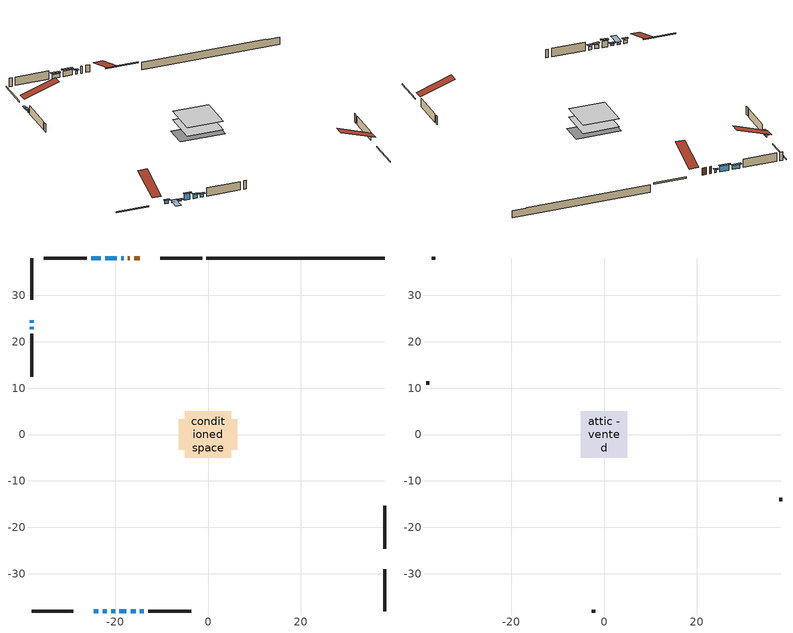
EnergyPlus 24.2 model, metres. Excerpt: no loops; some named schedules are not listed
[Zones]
conditioned space
 floor outside (Floor1 construction): -1.58,-1.58 -1.58,1.58 1.58,1.58 1.58,-1.58 z0.28
 floor adiabatic (AdiabaticFloorConstruction): -4.99,-4.99 -4.99,4.99 4.99,4.99 4.99,-4.99 z0.28
 floor foundation (Slab1 construction): -6.33,-3.27 -6.33,3.27 6.33,3.27 6.33,-3.27 z-1.95
 wall outside (RimJoist1 construction): -1.28,38.05 -10.28,38.05 / -38.05,-38.05 -29.05,-38.05 / -38.05,38.05 -38.05,29.05 / 38.05,-38.05 38.05,-29.05 z0.28:0.58
 wall outside (AdiabaticWallConstruction 1): -14.7,38.05 -15.9,38.05 / -16.83,38.05 -17.26,38.05 z0.28:2.31
 wall outside (AdiabaticWallConstruction): -18.18,38.05 -18.72,38.05 z0.28:1.17; -24.63,-38.05 -23.61,-38.05 z0.28:1.22; -38.05,24.63 -38.05,24.11 z0.28:0.79; -22.68,-38.05 -21.82,-38.05 / -20.89,-38.05 -20.02,-38.05 z0.28:0.7; -19.1,-38.05 -17.57,-38.05 z0.28:2.09; -38.05,23.19 -38.05,22.68 z0.28:1.14; -19.65,38.05 -22.19,38.05 z0.28:1.89; -23.12,38.05 -25.2,38.05 / -16.65,-38.05 -15.6,-38.05 z0.28:1.42; -14.67,-38.05 -13.83,-38.05 z0.28:1.25
 wall outside (Wall1 construction): -26.13,38.05 -35.42,38.05 / -12.91,-38.05 -3.61,-38.05 / -38.05,21.75 -38.05,12.46 / 38.05,-24.63 38.05,-15.34 z0.28:2.72
 wall foundation (FoundationWall1 construction): -0.35,38.05,-1.95 -0.35,38.05,0.28 34.21,38.05,0.28 34.21,38.05,0.09 38.05,38.05,0.09 38.05,38.05,-1.95
 window (WindowConstruction 6): -18.19,38.05 -18.72,38.05 z0.28:1.17
 window (WindowConstruction 4): -24.63,-38.05 -23.61,-38.05 z0.28:1.22
 window (WindowConstruction 5): -38.05,24.63 -38.05,24.12 z0.28:0.79
 window (WindowConstruction 9): -22.68,-38.05 -21.82,-38.05 z0.28:0.7
 window (WindowConstruction 10): -20.89,-38.05 -20.03,-38.05 z0.28:0.7
 window (WindowConstruction 7): -19.1,-38.05 -17.57,-38.05 z0.28:2.08
 window (WindowConstruction 8): -38.05,23.19 -38.05,22.68 z0.28:1.14
 window (WindowConstruction): -19.65,38.05 -22.19,38.05 z0.28:1.89
 window (WindowConstruction 1): -23.12,38.05 -25.2,38.05 z0.28:1.42
 window (WindowConstruction 2): -16.64,-38.05 -15.6,-38.05 z0.28:1.42
 window (WindowConstruction 3): -14.67,-38.05 -13.83,-38.05 z0.28:1.25
 door (Door): -14.7,38.05 -15.9,38.05 z0.28:2.31
 door (Door 1): -16.83,38.05 -17.26,38.05 z0.28:2.31
 ceiling adiabatic (AdiabaticFloorConstruction): 4.99,-4.99 4.99,4.99 -4.99,4.99 -4.99,-4.99 z0.28
attic - vented
 floor to conditioned space (Floor2 construction Reversed): -4.99,-4.99 -4.99,4.99 4.99,4.99 4.99,-4.99 z2.72
 wall outside (Wall2 construction): -36.35,38.05 -37.12,38.05 / -2.69,-38.05 -1.91,-38.05 / -38.05,11.53 -38.05,10.75 / 38.05,-14.41 38.05,-13.63 z0.28:2.72
 roof outside (Roof1 construction): -13.77,38.05,2.72 -13.77,28.33,5.96 -11.21,28.33,5.96 -11.21,38.05,2.72; -25.56,-38.05,2.72 -25.56,-28.33,5.96 -28.12,-28.33,5.96 -28.12,-38.05,2.72; -38.05,25.56,2.72 -28.33,25.56,5.96 -28.33,28.12,5.96 -38.05,28.12,2.72; 38.05,-25.56,2.72 28.33,-25.56,5.96 28.33,-28.12,5.96 38.05,-28.12,2.72
shading: -19.02,38.05 -17.89,38.05 -17.89,38.66 -19.02,38.66 z1.47; -23.31,-38.05 -24.93,-38.05 -24.93,-38.66 -23.31,-38.66 z1.52; -38.05,23.82 -38.05,24.93 -38.66,24.93 -38.66,23.82 z1.09; -21.52,-38.05 -22.98,-38.05 -22.98,-41.71 -21.52,-41.71 z1; -19.73,-38.05 -21.19,-38.05 -21.19,-38.66 -19.73,-38.66 z1; -17.27,-38.05 -19.4,-38.05 -19.4,-38.66 -17.27,-38.66 z2.38; -38.05,22.38 -38.05,23.49 -38.66,23.49 -38.66,22.38 z1.44; -22.49,38.05 -19.35,38.05 -19.35,38.66 -22.49,38.66 z2.19; -25.5,38.05 -22.82,38.05 -22.82,38.66 -25.5,38.66 z1.72; -15.3,-38.05 -16.94,-38.05 -16.94,-38.66 -15.3,-38.66 z1.72; -13.54,-38.05 -14.97,-38.05 -14.97,-38.66 -13.54,-38.66 z1.54
[Building]
Building 1: Terrain=Suburbs
[Site:Location]
Summerside_PE: Latitude {deg}=46.44; Longitude {deg}=-63.84; Time Zone {hr}=-4; Elevation {m}=12; Keep Site Location Information=Yes
[Site:GroundTemperature:Shallow]
1.38966, -0.735561, -0.905757, 0.102771, 4.15145, 8.18127, 11.6749, 13.888, 14.0761, 12.276, 8.87149, 4.9653
[Site:WaterMainsTemperature]
Calculation Method=Schedule; Temperature Schedule=mains temperature schedule
[Material] Roughness=Rough; Thermal Absorptance=0.9
Name | Thickness {m} | Conductivity {W/m-K} | Density {kg/m3} | Specific Heat {J/kg-K} | Solar Absorptance | Visible Absorptance
asphalt or fiberglass shingles | 0.00635 | 0.162714 | 1121.4 | 1465.45 | 0.4 | 0.4
ceiling loosefill ins | 0.169333 | 0.0480833 | 16.02 | 1046.75 | 0.7 | 0.7
ceiling stud and cavity | 0.1397 | 0.127757 | 65.682 | 1177.47 | 0.7 | 0.7
concrete 4.0 in. | 0.1016 | 1.803125 | 2242.8 | 837.4 | 0.7 | 0.7
concrete 8.0 in. | 0.2032 | 1.803125 | 2242.8 | 837.4 | 0.7 | 0.7
door material | 0.04445 | 0.0451087 | 512.64 | 1214.23 | 0.7 | 0.7
door material 1 | 0.04445 | 0.20624 | 512.64 | 1214.23 | 0.7 | 0.7
exterior vertical ins | 0.0639699 | 0.029427 | 32.04 | 1214.23 | 0.7 | 0.7
floor covering | 0.0127 | 0.0433444 | 54.468 | 1339.84 | 0.6 | 0.6
floor rigid ins; rim joist rigid ins; wall rigid ins | 0.051816 | 0.029427 | 32.04 | 1214.23 | 0.7 | 0.7
floor rigid ins 1; wall rigid ins 1 | 0.512978 | 0.029427 | 32.04 | 1214.23 | 0.7 | 0.7
floor stud and cavity | 0.1397 | 0.142132 | 92.3553 | 1139.71 | 0.7 | 0.7
floor stud and cavity 1 | 0.1397 | 1.75129 | 37.0049 | 1207.88 | 0.7 | 0.7
furniture material conditioned space 1 | 0.1524 | 0.115458 | 640.8 | 1214.23 | 0.6 | 0.6
gypsum board | 0.0127 | 0.160291 | 801 | 837.4 | 0.6 | 0.6
gypsum board 1 | 0.0127 | 0.160291 | 801 | 837.4 | 0.7 | 0.7
osb sheathing 0.5 in. | 0.0127 | 0.115458 | 512.64 | 1214.23 | 0.7 | 0.7
osb sheathing 0.75 in. | 0.01905 | 0.115458 | 512.64 | 1214.23 | 0.7 | 0.7
osb sheathing 2.0 in. | 0.0508 | 0.115458 | 512.64 | 1214.23 | 0.7 | 0.7
rim joist stud and cavity | 0.0508 | 0.0471729 | 125.044 | 1163.47 | 0.6 | 0.6
wall stud and cavity | 0.1397 | 0.131574 | 139.0536 | 1170.24 | 0.7 | 0.7
wall stud and cavity 1 | 0.0889 | 6.1454 | 50.32683 | 1063.81 | 0.6 | 0.6
wall stud and cavity 2 | 0.0889 | 0.380278 | 52.3479 | 1209.89 | 0.7 | 0.7
wall stud and cavity 3 | 0.0889 | 0.391764 | 83.0341 | 1211.67 | 0.7 | 0.7
wood siding | 0.0254 | 0.102417 | 544.68 | 1172.36 | 0.4 | 0.4
wood siding 1 | 0.00254 | 0.102417 | 544.68 | 1172.36 | 0.4 | 0.4
wood siding 2; wood siding 3; wood siding 4 | 0.0254 | 0.102417 | 544.68 | 1172.36 | 0.7 | 0.7
[WindowMaterial:SimpleGlazingSystem]
Name | U-Factor {W/m2-K} | Solar Heat Gain Coefficient
WindowMaterial | 2.91963 | 0.64
WindowMaterial 1 | 2.99742 | 0.55
WindowMaterial 2 | 3.02183 | 0.51
WindowMaterial 3 | 3.01275 | 0.52
WindowMaterial 4 | 3.023535 | 0.55
WindowMaterial 5 | 2.992306 | 0.59
WindowMaterial 6 | 2.115055 | 0.44
WindowMaterial 7 | 3.04965 | 0.43
WindowMaterial 8 | 4.34537 | 0.45
[Construction]
AdiabaticFloorConstruction: floor stud and cavity 1, floor rigid ins 1, osb sheathing 0.75 in., floor covering
AdiabaticWallConstruction: wood siding 3, wall rigid ins 1, wall stud and cavity 2, gypsum board
AdiabaticWallConstruction 1: wood siding 4, wall rigid ins 1, wall stud and cavity 2, gypsum board
Door: door material
Door 1: door material 1
Floor1 construction: floor stud and cavity, floor rigid ins, osb sheathing 0.75 in., floor covering
Floor2 construction Reversed: gypsum board, ceiling stud and cavity, ceiling loosefill ins
FoundationWall1 construction: concrete 8.0 in., gypsum board 1
furniture construction conditioned space 1: furniture material conditioned space 1
PartitionWallConstruction: gypsum board, wall stud and cavity 3, gypsum board
RimJoist1 construction: wood siding 2, rim joist rigid ins, osb sheathing 2.0 in., rim joist stud and cavity
Roof1 construction: asphalt or fiberglass shingles
Slab1 construction: concrete 4.0 in.
Wall1 construction: wood siding, wall rigid ins, osb sheathing 0.5 in., wall stud and cavity, gypsum board
Wall2 construction: wood siding 1, wall stud and cavity 1
WindowConstruction: WindowMaterial
WindowConstruction 1; WindowConstruction 2: WindowMaterial 1
WindowConstruction 10; WindowConstruction 9: WindowMaterial 8
WindowConstruction 3: WindowMaterial 2
WindowConstruction 4: WindowMaterial 3
WindowConstruction 5: WindowMaterial 4
WindowConstruction 6: WindowMaterial 5
WindowConstruction 7: WindowMaterial 6
WindowConstruction 8: WindowMaterial 7
[Zone] Multiplier=1; Part of Total Floor Area=Yes
Name | Volume {m3}
attic - vented | 52.3729
conditioned space | 428.8
[Space]
Name | Zone | Volume {m3}
attic - vented 1 | attic - vented | 52.3729
conditioned space 1 | conditioned space | 428.8
[ZoneInfiltration:EffectiveLeakageArea]
infil attic - vented 1: Zone or Space=attic - vented 1; Schedule=Always On Discrete; Effective Air Leakage Area {cm2}=3414.17; Stack Coefficient=0.000394856; Wind Coefficient=1.34258e-05
[ZoneMixing]
whole house fan mix: Zone or Space=attic - vented; Schedule=Always On Continuous; Design Flow Rate Calculation Method=Flow/Zone; Design Flow Rate {m3/s}=0; Source Zone or Space=conditioned space
[SurfaceProperty:ExposedFoundationPerimeter]
Slab1: Exposed Perimeter Calculation Method=TotalExposedPerimeter; Total Exposed Perimeter {m}=38.4
[InternalMass] Zone or ZoneList=conditioned space; Space or SpaceList=conditioned space 1
Name | Construction | Surface Area {m2}
furniture mass conditioned space 1 | furniture construction conditioned space 1 | 76.9832
partition wall mass | PartitionWallConstruction | 192.458
[Lights]
interior lighting: Zone or ZoneList or Space or SpaceList=conditioned space 1; Schedule=interior lighting schedule; Design Level Calculation Method=LightingLevel; Lighting Level {W}=343.2; Return Air Fraction=0; Fraction Radiant=0.6; Fraction Visible=0.2; Fraction Replaceable=1
[People]
occupants: Zone or ZoneList or Space or SpaceList=conditioned space 1; Number of People Schedule=occupants schedule; Number of People Calculation Method=People; Number of People=3; Fraction Radiant=0.314171; Sensible Heat Fraction=0.56303; Activity Level Schedule=occupants activity schedule; Carbon Dioxide Generation Rate {m3/s-W}=0; Enable ASHRAE 55 Comfort Warnings=No; Mean Radiant Temperature Calculation Type=EnclosureAveraged
[ElectricEquipment] Zone or ZoneList or Space or SpaceList=conditioned space 1; Design Level Calculation Method=EquipmentLevel
Name | Schedule | Design Level {W} | Fraction Latent | Fraction Radiant | Fraction Lost
clothes dryer | clothes dryer schedule | 140.772 | 0.015 | 0.081 | 0.85
clothes washer | clothes washer schedule | 32.1985 | 0.03 | 0.162 | 0.7
cooking range | cooking range schedule | 215.147 | 0.08 | 0.432 | 0.2
dishwasher | dishwasher schedule | 66.8632 | 0.3 | 0.18 | 0.4
fridge | fridge schedule | 72.9452 | 0 | 0.6 | 0
mech vent bath fan 0 | mech vent bath fan 0 schedule | 25.1 | 0 | 0 | 1
mech vent house fan | mech vent house fan schedule | 0 | 0 | 0 | 1
mech vent house fan cfis | mech vent house fan cfis schedule | 0 | 0 | 0 | 0
misc plug loads | misc plug loads schedule | 494.7 | 0.045 | 0.513 | 0.1
whole house fan | Always On Discrete | 0 | 0 | 0 | 1
[OtherEquipment] Zone or ZoneList or Space or SpaceList=conditioned space 1; Design Level Calculation Method=EquipmentLevel
Name | Fuel Type | Schedule | Design Level {W} | Fraction Latent | Fraction Radiant | Fraction Lost
clothes dryer 1 | Electricity | clothes dryer schedule | 0 | 0.015 | 0.081 | 0.85
cooking range 1 | Electricity | cooking range schedule | 0 | 0.08 | 0.432 | 0.2
general water use latent | None | general water use schedule | 62.594 | 1 | 0 | 0
general water use sensible | None | general water use schedule | -61.6891 | 0 | 0.6 | 0
mech vent house fan latent load | None | Always On Discrete | 0 | 1 | 0 | 0
mech vent house fan sensible load | None | Always On Discrete | 0 | 0 | 0 | 0
water heater energy adjustment1 | FuelOilNo2 | Always On Discrete | 0.01 | 0 | 0 | 1
[ZoneInfiltration:DesignFlowRate] Zone or ZoneList or Space or SpaceList=conditioned space 1; Schedule=Always On Discrete; Design Flow Rate Calculation Method=Flow/Zone; Design Flow Rate {m3/s}=0
infil flow; natural vent flow; whole house fan flow
[Foundation:Kiva]
Foundation Kiva 1: Initial Indoor Air Temperature {C}=18; Wall Height Above Grade {m}=0.28002; Wall Depth Below Slab {m}=0.2032; Custom Block Material Name 1=exterior vertical ins; Custom Block Depth 1 {m}=2.23001; Custom Block X Position 1 {m}=0.2159; Custom Block Z Position 1 {m}=0
[Foundation:Kiva:Settings]
Soil Conductivity {W/m-K}=0.849921; Soil Density {kg/m3}=1842.3; Soil Specific Heat {J/kg-K}=418.7; Ground Solar Absorptivity=0.9; Ground Thermal Absorptivity=0.9; Ground Surface Roughness {m}=0.03; Far-Field Width {m}=40; Deep-Ground Boundary Condition=ZeroFlux; Deep-Ground Depth {m}=40; Minimum Cell Dimension {m}=0.2; Maximum Cell Growth Coefficient=3; Simulation Timestep=Timestep
[Exterior:Lights]
exterior lighting: Schedule=exterior lighting schedule; Design Level {W}=75.6
[EnergyManagementSystem:GlobalVariable]
infil_program_Qfan
infil_program_Qinf
natural_vent_program_Qnv
natural_vent_program_Qwhf
[EnergyManagementSystem:Sensor]
Name | Output:Variable or Output:Meter Index Key | Output:Variable or Output:Meter
airflow_gain | infil flow | Infiltration Sensible Heat Gain Energy
airflow_gain_1 | natural vent flow | Infiltration Sensible Heat Gain Energy
airflow_gain_2 | whole house fan flow | Infiltration Sensible Heat Gain Energy
airflow_loss | infil flow | Infiltration Sensible Heat Loss Energy
airflow_loss_1 | natural vent flow | Infiltration Sensible Heat Loss Energy
airflow_loss_2 | whole house fan flow | Infiltration Sensible Heat Loss Energy
clg_load_cond |  | Cooling:EnergyTransfer:Zone:CONDITIONED SPACE
clg_sp_s; clg_sp_s_1 | cooling setpoint | Schedule Value
clothes_dryer_exhaust_0_sch_s | clothes dryer exhaust 0 schedule | Schedule Value
cool_season | cooling season schedule | Schedule Value
htg_load_cond |  | Heating:EnergyTransfer:Zone:CONDITIONED SPACE
htg_sp_s; htg_sp_s_1 | heating setpoint | Schedule Value
ig_ee_conv | clothes dryer | Electric Equipment Convective Heating Energy
ig_ee_conv_2 | cooking range | Electric Equipment Convective Heating Energy
ig_ee_conv_4 | fridge | Electric Equipment Convective Heating Energy
ig_ee_conv_5 | misc plug loads | Electric Equipment Convective Heating Energy
ig_ee_conv_6 | whole house fan | Electric Equipment Convective Heating Energy
ig_ee_rad | clothes dryer | Electric Equipment Radiant Heating Energy
ig_ee_rad_2 | cooking range | Electric Equipment Radiant Heating Energy
ig_ee_rad_4 | fridge | Electric Equipment Radiant Heating Energy
ig_ee_rad_5 | misc plug loads | Electric Equipment Radiant Heating Energy
ig_ee_rad_6 | whole house fan | Electric Equipment Radiant Heating Energy
ig_lgt_conv | interior lighting | Lights Convective Heating Energy
ig_lgt_rad | interior lighting | Lights Radiant Heating Energy
ig_lgt_vis | interior lighting | Lights Visible Radiation Heating Energy
ig_oe_conv | clothes dryer 1 | Other Equipment Convective Heating Energy
ig_oe_conv_1 | cooking range 1 | Other Equipment Convective Heating Energy
ig_oe_conv_2 | general water use latent | Other Equipment Convective Heating Energy
ig_oe_conv_3 | general water use sensible | Other Equipment Convective Heating Energy
ig_oe_conv_4 | water heater energy adjustment1 | Other Equipment Convective Heating Energy
ig_oe_rad | clothes dryer 1 | Other Equipment Radiant Heating Energy
ig_oe_rad_1 | cooking range 1 | Other Equipment Radiant Heating Energy
ig_oe_rad_2 | general water use latent | Other Equipment Radiant Heating Energy
ig_oe_rad_3 | general water use sensible | Other Equipment Radiant Heating Energy
ig_oe_rad_4 | water heater energy adjustment1 | Other Equipment Radiant Heating Energy
ig_ppl_conv | occupants | People Convective Heating Energy
ig_ppl_rad | occupants | People Radiant Heating Energy
im_conv | furniture mass conditioned space 1 | Surface Inside Face Convection Heat Gain Energy
im_conv_1 | partition wall mass | Surface Inside Face Convection Heat Gain Energy
im_ig | furniture mass conditioned space 1 | Surface Inside Face Internal Gains Radiation Heat Gain Energy
im_ig_1 | partition wall mass | Surface Inside Face Internal Gains Radiation Heat Gain Energy
im_lgt | furniture mass conditioned space 1 | Surface Inside Face Lights Radiation Heat Gain Energy
im_lgt_1 | partition wall mass | Surface Inside Face Lights Radiation Heat Gain Energy
im_sol | furniture mass conditioned space 1 | Surface Inside Face Solar Radiation Heat Gain Energy
im_sol_1 | partition wall mass | Surface Inside Face Solar Radiation Heat Gain Energy
im_surf | furniture mass conditioned space 1 | Surface Inside Face Net Surface Thermal Radiation Heat Gain Energy
im_surf_1 | partition wall mass | Surface Inside Face Net Surface Thermal Radiation Heat Gain Energy
mech_vent_bath_fan_0_sch_s | mech vent bath fan 0 schedule | Schedule Value
mv_conv | mech vent bath fan 0 | Electric Equipment Convective Heating Energy
mv_conv_1 | mech vent house fan | Electric Equipment Convective Heating Energy
mv_conv_2 | mech vent house fan cfis | Electric Equipment Convective Heating Energy
mv_conv_3 | mech vent house fan latent load | Other Equipment Convective Heating Energy
mv_conv_4 | mech vent house fan sensible load | Other Equipment Convective Heating Energy
mv_rad | mech vent bath fan 0 | Electric Equipment Radiant Heating Energy
mv_rad_1 | mech vent house fan | Electric Equipment Radiant Heating Energy
mv_rad_2 | mech vent house fan cfis | Electric Equipment Radiant Heating Energy
mv_rad_3 | mech vent house fan latent load | Other Equipment Radiant Heating Energy
mv_rad_4 | mech vent house fan sensible load | Other Equipment Radiant Heating Energy
natural_vent_s | natural vent schedule | Schedule Value
out_pb_s |  | Site Outdoor Air Barometric Pressure
out_wt_s |  | Site Outdoor Air Humidity Ratio
site_vw_s |  | Site Wind Speed
ss_back_out | Window1 | Surface Window Shortwave from Zone Back Out Window Heat Transfer Rate
ss_back_out_1 | Window10 | Surface Window Shortwave from Zone Back Out Window Heat Transfer Rate
ss_back_out_10 | Window9 | Surface Window Shortwave from Zone Back Out Window Heat Transfer Rate
ss_back_out_2 | Window11 | Surface Window Shortwave from Zone Back Out Window Heat Transfer Rate
ss_back_out_3 | Window12 | Surface Window Shortwave from Zone Back Out Window Heat Transfer Rate
ss_back_out_4 | Window13 | Surface Window Shortwave from Zone Back Out Window Heat Transfer Rate
ss_back_out_5 | Window2 | Surface Window Shortwave from Zone Back Out Window Heat Transfer Rate
ss_back_out_6 | Window4 | Surface Window Shortwave from Zone Back Out Window Heat Transfer Rate
ss_back_out_7 | Window5 | Surface Window Shortwave from Zone Back Out Window Heat Transfer Rate
ss_back_out_8 | Window6 | Surface Window Shortwave from Zone Back Out Window Heat Transfer Rate
ss_back_out_9 | Window8 | Surface Window Shortwave from Zone Back Out Window Heat Transfer Rate
ss_conv | Door1 | Surface Inside Face Convection Heat Gain Energy
ss_conv_1 | Door2 | Surface Inside Face Convection Heat Gain Energy
ss_conv_10 | Window6 | Surface Inside Face Convection Heat Gain Energy
ss_conv_11 | Window8 | Surface Inside Face Convection Heat Gain Energy
ss_conv_12 | Window9 | Surface Inside Face Convection Heat Gain Energy
ss_conv_2 | Window1 | Surface Inside Face Convection Heat Gain Energy
ss_conv_3 | Window10 | Surface Inside Face Convection Heat Gain Energy
ss_conv_4 | Window11 | Surface Inside Face Convection Heat Gain Energy
ss_conv_5 | Window12 | Surface Inside Face Convection Heat Gain Energy
ss_conv_6 | Window13 | Surface Inside Face Convection Heat Gain Energy
ss_conv_7 | Window2 | Surface Inside Face Convection Heat Gain Energy
ss_conv_8 | Window4 | Surface Inside Face Convection Heat Gain Energy
ss_conv_9 | Window5 | Surface Inside Face Convection Heat Gain Energy
ss_ig | Door1 | Surface Inside Face Internal Gains Radiation Heat Gain Energy
ss_ig_1 | Door2 | Surface Inside Face Internal Gains Radiation Heat Gain Energy
ss_ig_10 | Window6 | Surface Inside Face Internal Gains Radiation Heat Gain Energy
ss_ig_11 | Window8 | Surface Inside Face Internal Gains Radiation Heat Gain Energy
ss_ig_12 | Window9 | Surface Inside Face Internal Gains Radiation Heat Gain Energy
ss_ig_2 | Window1 | Surface Inside Face Internal Gains Radiation Heat Gain Energy
ss_ig_3 | Window10 | Surface Inside Face Internal Gains Radiation Heat Gain Energy
ss_ig_4 | Window11 | Surface Inside Face Internal Gains Radiation Heat Gain Energy
ss_ig_5 | Window12 | Surface Inside Face Internal Gains Radiation Heat Gain Energy
ss_ig_6 | Window13 | Surface Inside Face Internal Gains Radiation Heat Gain Energy
ss_ig_7 | Window2 | Surface Inside Face Internal Gains Radiation Heat Gain Energy
ss_ig_8 | Window4 | Surface Inside Face Internal Gains Radiation Heat Gain Energy
ss_ig_9 | Window5 | Surface Inside Face Internal Gains Radiation Heat Gain Energy
ss_lgt | Door1 | Surface Inside Face Lights Radiation Heat Gain Energy
ss_lgt_1 | Door2 | Surface Inside Face Lights Radiation Heat Gain Energy
ss_sol | Door1 | Surface Inside Face Solar Radiation Heat Gain Energy
ss_sol_1 | Door2 | Surface Inside Face Solar Radiation Heat Gain Energy
ss_surf | Door1 | Surface Inside Face Net Surface Thermal Radiation Heat Gain Energy
ss_surf_1 | Door2 | Surface Inside Face Net Surface Thermal Radiation Heat Gain Energy
ss_surf_10 | Window6 | Surface Inside Face Net Surface Thermal Radiation Heat Gain Energy
ss_surf_11 | Window8 | Surface Inside Face Net Surface Thermal Radiation Heat Gain Energy
ss_surf_12 | Window9 | Surface Inside Face Net Surface Thermal Radiation Heat Gain Energy
ss_surf_2 | Window1 | Surface Inside Face Net Surface Thermal Radiation Heat Gain Energy
ss_surf_3 | Window10 | Surface Inside Face Net Surface Thermal Radiation Heat Gain Energy
ss_surf_4 | Window11 | Surface Inside Face Net Surface Thermal Radiation Heat Gain Energy
ss_surf_5 | Window12 | Surface Inside Face Net Surface Thermal Radiation Heat Gain Energy
ss_surf_6 | Window13 | Surface Inside Face Net Surface Thermal Radiation Heat Gain Energy
ss_surf_7 | Window2 | Surface Inside Face Net Surface Thermal Radiation Heat Gain Energy
ss_surf_8 | Window4 | Surface Inside Face Net Surface Thermal Radiation Heat Gain Energy
ss_surf_9 | Window5 | Surface Inside Face Net Surface Thermal Radiation Heat Gain Energy
ss_trans_in | Window1 | Surface Window Transmitted Solar Radiation Rate
ss_trans_in_1 | Window10 | Surface Window Transmitted Solar Radiation Rate
ss_trans_in_10 | Window9 | Surface Window Transmitted Solar Radiation Rate
ss_trans_in_2 | Window11 | Surface Window Transmitted Solar Radiation Rate
ss_trans_in_3 | Window12 | Surface Window Transmitted Solar Radiation Rate
ss_trans_in_4 | Window13 | Surface Window Transmitted Solar Radiation Rate
ss_trans_in_5 | Window2 | Surface Window Transmitted Solar Radiation Rate
ss_trans_in_6 | Window4 | Surface Window Transmitted Solar Radiation Rate
ss_trans_in_7 | Window5 | Surface Window Transmitted Solar Radiation Rate
ss_trans_in_8 | Window6 | Surface Window Transmitted Solar Radiation Rate
ss_trans_in_9 | Window8 | Surface Window Transmitted Solar Radiation Rate
ss_trans_out | Window1 | Surface Inside Face Initial Transmitted Diffuse Transmitted Out Window Solar Radiation Rate
ss_trans_out_1 | Window10 | Surface Inside Face Initial Transmitted Diffuse Transmitted Out Window Solar Radiation Rate
ss_trans_out_10 | Window9 | Surface Inside Face Initial Transmitted Diffuse Transmitted Out Window Solar Radiation Rate
ss_trans_out_2 | Window11 | Surface Inside Face Initial Transmitted Diffuse Transmitted Out Window Solar Radiation Rate
ss_trans_out_3 | Window12 | Surface Inside Face Initial Transmitted Diffuse Transmitted Out Window Solar Radiation Rate
ss_trans_out_4 | Window13 | Surface Inside Face Initial Transmitted Diffuse Transmitted Out Window Solar Radiation Rate
ss_trans_out_5 | Window2 | Surface Inside Face Initial Transmitted Diffuse Transmitted Out Window Solar Radiation Rate
ss_trans_out_6 | Window4 | Surface Inside Face Initial Transmitted Diffuse Transmitted Out Window Solar Radiation Rate
ss_trans_out_7 | Window5 | Surface Inside Face Initial Transmitted Diffuse Transmitted Out Window Solar Radiation Rate
ss_trans_out_8 | Window6 | Surface Inside Face Initial Transmitted Diffuse Transmitted Out Window Solar Radiation Rate
ss_trans_out_9 | Window8 | Surface Inside Face Initial Transmitted Diffuse Transmitted Out Window Solar Radiation Rate
s_conv | Floor1 | Surface Inside Face Convection Heat Gain Energy
s_conv_1 | Floor2 | Surface Inside Face Convection Heat Gain Energy
s_conv_10 | Wall1:0 | Surface Inside Face Convection Heat Gain Energy
s_conv_11 | Wall1:180 | Surface Inside Face Convection Heat Gain Energy
s_conv_12 | Wall1:270 | Surface Inside Face Convection Heat Gain Energy
s_conv_13 | Wall1:90 | Surface Inside Face Convection Heat Gain Energy
s_conv_2 | FoundationWall1 | Surface Inside Face Convection Heat Gain Energy
s_conv_3 | inferred conditioned ceiling | Surface Inside Face Convection Heat Gain Energy
s_conv_4 | inferred conditioned floor | Surface Inside Face Convection Heat Gain Energy
s_conv_5 | RimJoist1:0 | Surface Inside Face Convection Heat Gain Energy
s_conv_6 | RimJoist1:180 | Surface Inside Face Convection Heat Gain Energy
s_conv_7 | RimJoist1:270 | Surface Inside Face Convection Heat Gain Energy
s_conv_8 | RimJoist1:90 | Surface Inside Face Convection Heat Gain Energy
